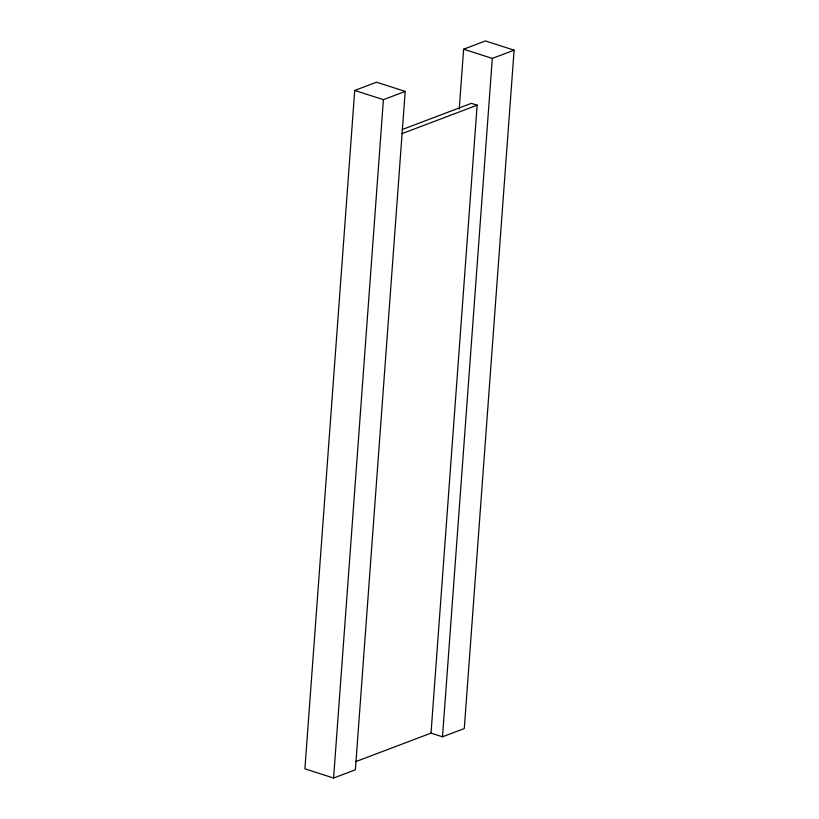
<?xml version="1.0" encoding="UTF-8"?>
<svg xmlns="http://www.w3.org/2000/svg" width="819" height="819" viewBox="0 0 819 819"><rect width="100%" height="100%" fill="white"/><g stroke="black" fill="none" stroke-linecap="round" stroke-linejoin="round"><path stroke-width="1.23" d="M354.719 90.448L304.903 768.836L333.589 778.05L355.374 769.799L405.19 91.411L376.505 82.197L354.719 90.448L383.405 99.662L405.19 91.411M333.589 778.05L383.405 99.662M459.224 109.132L463.626 49.201L485.411 40.95L514.097 50.164L464.281 728.552L442.495 736.803L431.019 733.118L355.835 761.598M431.019 733.118L477.139 105.18L471.396 103.337L402.18 129.556M442.495 736.803L492.311 58.415L514.097 50.164M401.945 133.661L477.139 105.18M463.626 49.201L492.311 58.415"/></g></svg>
